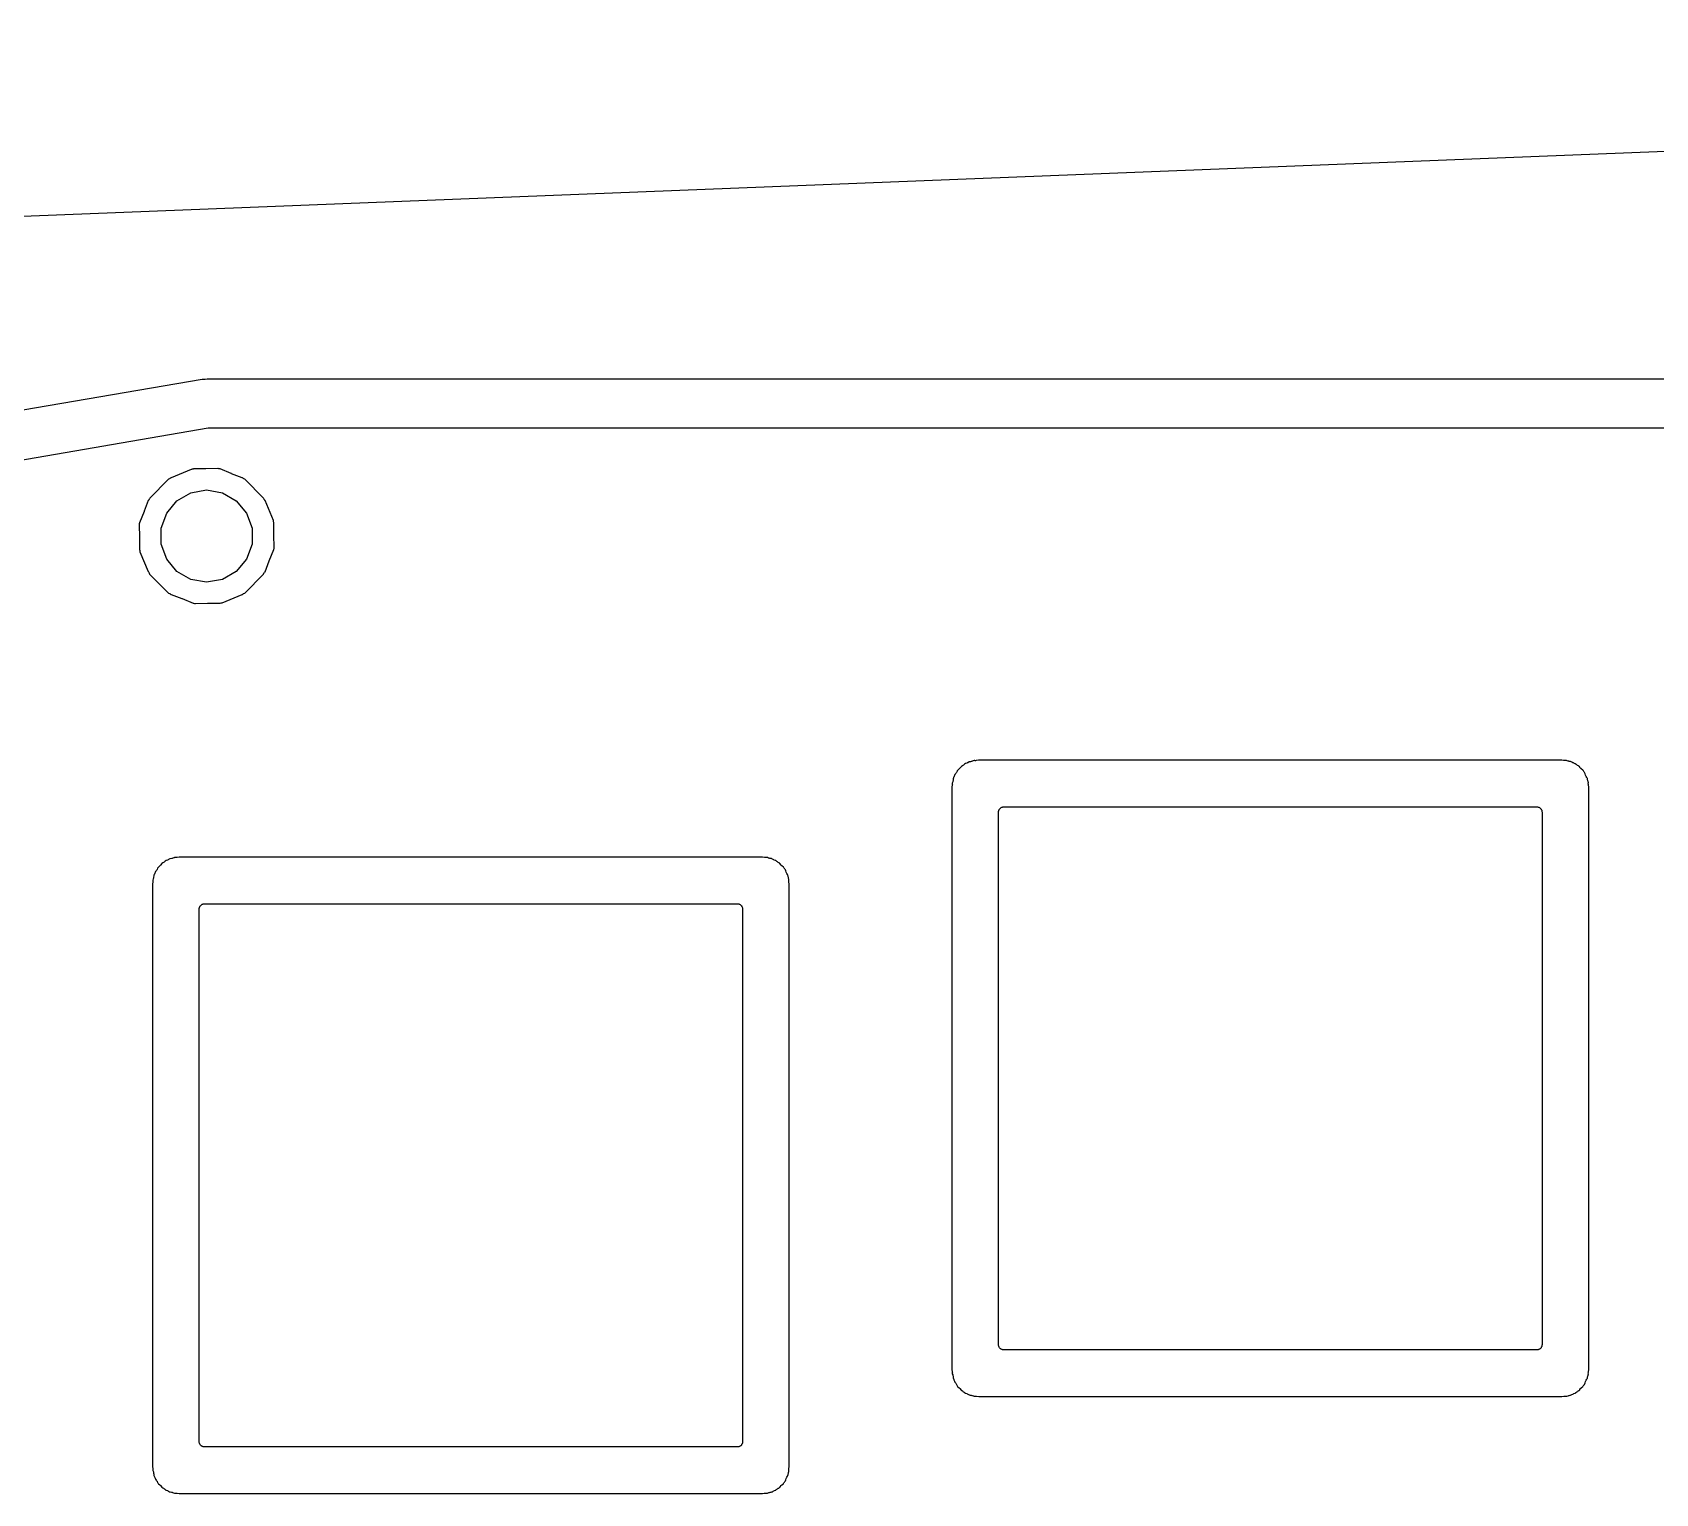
# Model space of a CAD drawing. Extents: x 63 to 223, y -147 to -32.
# Drawn here: x 112.04 to 150.88, y -66.74 to -31.76 of the extents above; entities that cross this region are included whole.
import ezdxf

# ---------------------------------------------------------------- set-up
doc = ezdxf.new("R2010")
doc.units = 0
doc.header["$MEASUREMENT"] = 0
doc.layers.add('BLACK', color=7, linetype='CONTINUOUS')

msp = doc.modelspace()

# ---------------------------------------------------------------- linework, layer by layer
at = {"layer": 'Black'}
for p, q in [((62.9877, -38.0951), (222.752, -31.7553)), ((116.094, -40.0675), (71.6688, -47.6833)), ((116.142, -40.0688), (116.094, -40.0675)), ((116.156, -40.0667), (116.142, -40.0688)), ((116.17, -40.0664), (116.156, -40.0667)), ((116.218, -40.057), (116.17, -40.0664)), ((210.807, -40.057), (116.218, -40.057)), ((103.547, -43.4014), (116.244, -41.2248)), ((116.244, -41.2248), (116.255, -41.2249)), ((116.255, -41.2249), (116.265, -41.223)), ((116.265, -41.223), (210.75, -41.223)), ((115.831, -42.2183), (115.354, -42.4158)), ((115.838, -42.2181), (115.831, -42.2183)), ((115.839, -42.2181), (115.838, -42.218)), ((115.838, -42.218), (115.838, -42.2181)), ((115.86, -42.2135), (115.839, -42.2181)), ((115.881, -42.209), (115.86, -42.2135)), ((115.882, -42.2086), (115.881, -42.2087)), ((115.881, -42.2087), (115.881, -42.209)), ((115.887, -42.2067), (115.882, -42.2086)), ((116.177, -42.207), (115.887, -42.2067)), ((116.179, -42.2066), (116.177, -42.207)), ((116.182, -42.2069), (116.179, -42.2066)), ((116.472, -42.1974), (116.182, -42.2069)), ((116.477, -42.1991), (116.472, -42.1974)), ((116.477, -42.1992), (116.477, -42.1991)), ((116.478, -42.1996), (116.477, -42.1992)), ((116.499, -42.2033), (116.478, -42.1996)), ((116.52, -42.2073), (116.499, -42.2033)), ((116.521, -42.2072), (116.52, -42.2073)), ((116.521, -42.2073), (116.521, -42.2072)), ((116.526, -42.2073), (116.521, -42.2073)), ((116.795, -42.3188), (116.526, -42.2073)), ((116.797, -42.3193), (116.795, -42.3188)), ((116.799, -42.3204), (116.797, -42.3193)), ((117.057, -42.4176), (116.799, -42.3204)), ((115.295, -42.451), (114.843, -42.903)), ((115.314, -42.4433), (115.295, -42.451)), ((115.319, -42.4399), (115.314, -42.4433)), ((115.325, -42.4379), (115.319, -42.4399)), ((115.338, -42.4281), (115.325, -42.4379)), ((115.351, -42.4197), (115.338, -42.4281)), ((115.354, -42.4158), (115.351, -42.4197)), ((115.827, -42.7774), (116.205, -42.7108)), ((116.205, -42.7108), (116.583, -42.7774)), ((117.059, -42.4202), (117.057, -42.4176)), ((117.072, -42.4287), (117.059, -42.4202)), ((117.085, -42.4386), (117.072, -42.4287)), ((117.091, -42.4405), (117.085, -42.4386)), ((117.096, -42.4439), (117.091, -42.4405)), ((117.117, -42.4526), (117.096, -42.4439)), ((117.569, -42.9053), (117.117, -42.4526)), ((114.808, -42.963), (114.71, -43.2212)), ((114.81, -42.961), (114.808, -42.963)), ((114.819, -42.9476), (114.81, -42.961)), ((114.829, -42.9352), (114.819, -42.9476)), ((114.831, -42.9292), (114.829, -42.9352)), ((114.834, -42.9239), (114.831, -42.9292)), ((114.843, -42.903), (114.834, -42.9239)), ((115.249, -43.2629), (115.495, -42.9691)), ((115.495, -42.9691), (115.827, -42.7774)), ((116.583, -42.7774), (116.915, -42.9691)), ((116.915, -42.9691), (117.161, -43.2629)), ((117.577, -42.9239), (117.569, -42.9053)), ((117.58, -42.9293), (117.577, -42.9239)), ((117.582, -42.9354), (117.58, -42.9293)), ((117.592, -42.9478), (117.582, -42.9354)), ((117.6, -42.9611), (117.592, -42.9478)), ((117.604, -42.9641), (117.6, -42.9611)), ((117.802, -43.4408), (117.604, -42.9641)), ((114.597, -43.4999), (114.593, -43.5209)), ((114.709, -43.2252), (114.597, -43.4937)), ((114.597, -43.4937), (114.597, -43.4986)), ((114.597, -43.4986), (114.597, -43.4992)), ((114.597, -43.4992), (114.597, -43.4999)), ((114.71, -43.2212), (114.709, -43.2231)), ((114.709, -43.2231), (114.709, -43.2252)), ((115.118, -43.6233), (115.249, -43.2629)), ((117.161, -43.2629), (117.292, -43.6233)), ((117.802, -43.4477), (117.802, -43.4408)), ((117.802, -43.4484), (117.802, -43.4477)), ((117.802, -43.449), (117.802, -43.4484)), ((117.807, -43.4699), (117.802, -43.449)), ((117.811, -43.4909), (117.807, -43.4699)), ((117.811, -43.4915), (117.811, -43.4909)), ((117.811, -43.4921), (117.811, -43.4915)), ((117.813, -43.4965), (117.811, -43.4921)), ((117.813, -43.5265), (117.813, -43.4965)), ((114.589, -43.5432), (114.587, -43.5477)), ((114.587, -43.5477), (114.597, -43.8384)), ((114.59, -43.542), (114.589, -43.5426)), ((114.589, -43.5426), (114.589, -43.5432)), ((114.593, -43.5209), (114.59, -43.542)), ((114.597, -43.8384), (114.597, -43.8405)), ((114.597, -43.8405), (114.597, -43.8426)), ((114.597, -43.8426), (114.597, -44.1334)), ((115.118, -44.0067), (115.118, -43.6233)), ((117.292, -43.6233), (117.292, -44.0067)), ((117.813, -43.7874), (117.813, -43.5265)), ((117.813, -43.5265), (117.813, -43.5265)), ((117.813, -43.5265), (117.813, -43.5265)), ((117.813, -43.7895), (117.813, -43.7874)), ((117.813, -43.7916), (117.813, -43.7895)), ((117.823, -44.0823), (117.813, -43.7916)), ((114.597, -44.1334), (114.599, -44.1379)), ((114.599, -44.1379), (114.599, -44.1385)), ((114.599, -44.1385), (114.599, -44.1391)), ((114.599, -44.1391), (114.603, -44.1601)), ((114.603, -44.1601), (114.608, -44.181)), ((114.608, -44.181), (114.608, -44.1816)), ((114.608, -44.1816), (114.608, -44.1823)), ((114.608, -44.1823), (114.608, -44.1892)), ((114.608, -44.1892), (114.806, -44.6659)), ((115.249, -44.3671), (115.118, -44.0067)), ((117.292, -44.0067), (117.161, -44.3671)), ((117.701, -44.4048), (117.813, -44.1363)), ((117.813, -44.1301), (117.817, -44.1091)), ((117.813, -44.1308), (117.813, -44.1301)), ((117.813, -44.1314), (117.813, -44.1308)), ((117.813, -44.1363), (117.813, -44.1314)), ((117.817, -44.1091), (117.82, -44.088)), ((117.82, -44.088), (117.821, -44.0874)), ((117.821, -44.0868), (117.823, -44.0823)), ((117.821, -44.0874), (117.821, -44.0868)), ((114.806, -44.6659), (114.81, -44.6689)), ((114.81, -44.6689), (114.818, -44.6822)), ((115.495, -44.6609), (115.249, -44.3671)), ((115.827, -44.8526), (115.495, -44.6609)), ((116.915, -44.6609), (116.583, -44.8526)), ((117.161, -44.3671), (116.915, -44.6609)), ((117.591, -44.6824), (117.6, -44.669)), ((117.6, -44.669), (117.602, -44.667)), ((117.602, -44.667), (117.7, -44.4088)), ((117.7, -44.4088), (117.701, -44.4069)), ((117.701, -44.4069), (117.701, -44.4048)), ((114.818, -44.6822), (114.828, -44.6946)), ((114.828, -44.6946), (114.83, -44.7007)), ((114.83, -44.7007), (114.833, -44.7061)), ((114.833, -44.7061), (114.841, -44.7247)), ((114.841, -44.7247), (115.293, -45.1774)), ((116.205, -44.9192), (115.827, -44.8526)), ((116.583, -44.8526), (116.205, -44.9192)), ((117.115, -45.179), (117.567, -44.727)), ((117.567, -44.727), (117.576, -44.7061)), ((117.576, -44.7061), (117.579, -44.7008)), ((117.579, -44.7008), (117.581, -44.6948)), ((117.581, -44.6948), (117.591, -44.6824)), ((115.293, -45.1774), (115.314, -45.1861)), ((115.314, -45.1861), (115.319, -45.1895)), ((115.319, -45.1895), (115.325, -45.1914)), ((115.325, -45.1914), (115.338, -45.2013)), ((115.338, -45.2013), (115.351, -45.2098)), ((115.351, -45.2098), (115.353, -45.2124)), ((115.353, -45.2124), (115.611, -45.3096)), ((115.611, -45.3096), (115.613, -45.3107)), ((115.613, -45.3107), (115.615, -45.3112)), ((115.615, -45.3112), (115.884, -45.4227)), ((115.884, -45.4227), (115.889, -45.4227)), ((115.889, -45.4227), (115.889, -45.4228)), ((115.889, -45.4228), (115.89, -45.4227)), ((115.89, -45.4227), (115.911, -45.4267)), ((115.911, -45.4267), (115.932, -45.4304)), ((115.932, -45.4304), (115.933, -45.4308)), ((115.933, -45.4308), (115.933, -45.4309)), ((115.933, -45.4309), (115.938, -45.4326)), ((115.938, -45.4326), (116.228, -45.4231)), ((116.228, -45.4231), (116.23, -45.4234)), ((116.23, -45.4234), (116.233, -45.423)), ((116.233, -45.423), (116.523, -45.4233)), ((116.523, -45.4233), (116.528, -45.4214)), ((116.528, -45.4214), (116.529, -45.4213)), ((116.529, -45.421), (116.55, -45.4165)), ((116.529, -45.4213), (116.529, -45.421)), ((116.55, -45.4165), (116.571, -45.4119)), ((116.571, -45.4119), (116.572, -45.412)), ((116.572, -45.4119), (116.579, -45.4117)), ((116.572, -45.412), (116.572, -45.4119)), ((116.579, -45.4117), (117.056, -45.2142)), ((117.056, -45.2142), (117.059, -45.2103)), ((117.059, -45.2103), (117.072, -45.2019)), ((117.072, -45.2019), (117.085, -45.1921)), ((117.085, -45.1921), (117.091, -45.1901)), ((117.091, -45.1901), (117.096, -45.1867)), ((117.096, -45.1867), (117.115, -45.179)), ((134.27, -49.3285), (134.266, -49.3317)), ((134.292, -49.3159), (134.27, -49.3285)), ((134.305, -49.3056), (134.292, -49.3159)), ((134.319, -49.2965), (134.305, -49.3056)), ((134.326, -49.2902), (134.319, -49.2965)), ((134.327, -49.2894), (134.326, -49.2902)), ((134.345, -49.2783), (134.327, -49.2894)), ((134.363, -49.2634), (134.345, -49.2783)), ((134.394, -49.2531), (134.363, -49.2634)), ((134.407, -49.2458), (134.394, -49.2531)), ((134.422, -49.24), (134.407, -49.2458)), ((134.45, -49.2221), (134.422, -49.24)), ((134.453, -49.2212), (134.45, -49.2221)), ((134.456, -49.2205), (134.453, -49.2212)), ((134.458, -49.2199), (134.456, -49.2205)), ((134.479, -49.2176), (134.458, -49.2199)), ((134.482, -49.2165), (134.479, -49.2176)), ((134.486, -49.2165), (134.482, -49.2165)), ((134.502, -49.2138), (134.486, -49.2165)), ((134.513, -49.2099), (134.502, -49.2138)), ((134.525, -49.2078), (134.513, -49.2099)), ((134.572, -49.1906), (134.525, -49.2078)), ((134.586, -49.1916), (134.572, -49.1906)), ((134.59, -49.1913), (134.586, -49.1916)), ((134.593, -49.192), (134.59, -49.1913)), ((134.605, -49.1921), (134.593, -49.192)), ((134.618, -49.19), (134.605, -49.1921)), ((134.632, -49.1897), (134.618, -49.19)), ((134.68, -49.1801), (134.632, -49.1897)), ((148.64, -49.1801), (134.68, -49.1801)), ((148.679, -49.1879), (148.64, -49.1801)), ((148.694, -49.1882), (148.679, -49.1879)), ((148.709, -49.1902), (148.694, -49.1882)), ((148.738, -49.189), (148.709, -49.1902)), ((148.752, -49.1913), (148.738, -49.189)), ((148.764, -49.1934), (148.752, -49.1913)), ((148.785, -49.2016), (148.764, -49.1934)), ((148.801, -49.2049), (148.785, -49.2016)), ((148.816, -49.2096), (148.801, -49.2049)), ((148.839, -49.2124), (148.816, -49.2096)), ((148.843, -49.2144), (148.839, -49.2124)), ((148.861, -49.2207), (148.843, -49.2144)), ((148.878, -49.2273), (148.861, -49.2207)), ((148.898, -49.24), (148.878, -49.2273)), ((148.913, -49.2458), (148.898, -49.24)), ((148.926, -49.2531), (148.913, -49.2458)), ((148.959, -49.264), (148.926, -49.2531)), ((148.96, -49.2646), (148.959, -49.264)), ((148.963, -49.267), (148.96, -49.2646)), ((148.964, -49.2673), (148.963, -49.267)), ((148.975, -49.2789), (148.964, -49.2673)), ((148.978, -49.2805), (148.975, -49.2789)), ((148.979, -49.2816), (148.978, -49.2805)), ((148.98, -49.2822), (148.979, -49.2816)), ((148.981, -49.2839), (148.98, -49.2822)), ((148.985, -49.287), (148.981, -49.2839)), ((149, -49.2963), (148.985, -49.287)), ((149.015, -49.3065), (149, -49.2963)), ((149.033, -49.3144), (149.015, -49.3065)), ((149.034, -49.3155), (149.033, -49.3144)), ((149.05, -49.328), (149.034, -49.3155)), ((149.053, -49.3299), (149.05, -49.328)), ((149.057, -49.3331), (149.053, -49.3299)), ((134.06, -49.699), (134.049, -49.729)), ((134.062, -49.6846), (134.06, -49.699)), ((134.067, -49.6706), (134.062, -49.6846)), ((134.072, -49.6219), (134.067, -49.6646)), ((134.067, -49.6646), (134.067, -49.6657)), ((134.067, -49.6657), (134.067, -49.6669)), ((134.067, -49.6669), (134.067, -49.6706)), ((134.075, -49.6146), (134.072, -49.6209)), ((134.072, -49.6209), (134.072, -49.6219)), ((134.082, -49.596), (134.075, -49.6146)), ((134.09, -49.5842), (134.082, -49.5958)), ((134.082, -49.5958), (134.082, -49.596)), ((134.097, -49.5664), (134.09, -49.5842)), ((134.106, -49.5489), (134.097, -49.5664)), ((134.113, -49.5256), (134.106, -49.5489)), ((134.133, -49.4999), (134.113, -49.5256)), ((134.14, -49.486), (134.133, -49.4999)), ((134.149, -49.4729), (134.14, -49.486)), ((134.163, -49.4404), (134.149, -49.4729)), ((134.165, -49.4389), (134.163, -49.4404)), ((134.166, -49.4377), (134.165, -49.4389)), ((134.178, -49.4223), (134.166, -49.4377)), ((134.179, -49.422), (134.178, -49.4223)), ((134.216, -49.3901), (134.179, -49.422)), ((134.224, -49.3804), (134.216, -49.3901)), ((134.233, -49.372), (134.224, -49.3804)), ((134.261, -49.3365), (134.233, -49.372)), ((134.266, -49.3317), (134.261, -49.3356)), ((134.261, -49.3356), (134.261, -49.3365)), ((149.065, -49.3453), (149.057, -49.3331)), ((149.068, -49.3483), (149.065, -49.3453)), ((149.07, -49.3519), (149.068, -49.3483)), ((149.087, -49.3724), (149.07, -49.3519)), ((149.096, -49.3799), (149.087, -49.3724)), ((149.103, -49.3888), (149.096, -49.3799)), ((149.141, -49.422), (149.103, -49.3888)), ((149.142, -49.4223), (149.141, -49.422)), ((149.147, -49.4292), (149.142, -49.4223)), ((149.152, -49.4384), (149.147, -49.4292)), ((149.163, -49.4534), (149.152, -49.4384)), ((149.173, -49.4689), (149.163, -49.4534)), ((149.177, -49.473), (149.173, -49.4689)), ((149.186, -49.488), (149.177, -49.473)), ((149.196, -49.5053), (149.186, -49.488)), ((149.197, -49.5054), (149.196, -49.5053)), ((149.206, -49.5375), (149.197, -49.5054)), ((149.215, -49.5545), (149.206, -49.5375)), ((149.222, -49.5719), (149.215, -49.5545)), ((149.238, -49.5958), (149.222, -49.5719)), ((149.238, -49.596), (149.238, -49.5958)), ((149.245, -49.6146), (149.238, -49.596)), ((149.247, -49.6195), (149.245, -49.6146)), ((149.249, -49.6321), (149.247, -49.6195)), ((149.254, -49.6498), (149.249, -49.6321)), ((149.258, -49.6677), (149.254, -49.6498)), ((149.262, -49.6749), (149.258, -49.6677)), ((149.264, -49.6882), (149.262, -49.6749)), ((149.268, -49.7089), (149.264, -49.6882)), ((149.271, -49.7177), (149.268, -49.7089)), ((149.269, -49.7509), (149.271, -49.7177)), ((134.048, -49.7815), (134.041, -49.8185)), ((134.041, -49.8185), (134.041, -63.78)), ((134.049, -49.7662), (134.048, -49.7815)), ((134.049, -49.729), (134.05, -49.7333)), ((134.05, -49.7333), (134.049, -49.7374)), ((134.049, -49.7374), (134.049, -49.7374)), ((134.049, -49.7374), (134.049, -49.7375)), ((134.049, -49.7375), (134.05, -49.7416)), ((134.051, -49.7509), (134.049, -49.7662)), ((134.05, -49.7416), (134.051, -49.7509)), ((149.271, -49.7661), (149.269, -49.7509)), ((149.272, -49.7815), (149.271, -49.7661)), ((149.279, -49.8185), (149.272, -49.7815)), ((149.279, -52.1958), (149.279, -49.8185)), ((135.157, -50.4231), (135.159, -50.4122)), ((135.157, -63.1755), (135.157, -50.4231)), ((135.159, -50.401), (135.163, -50.3906)), ((135.159, -50.4122), (135.159, -50.401)), ((135.163, -50.3906), (135.165, -50.3797)), ((135.165, -50.3797), (135.17, -50.37)), ((135.17, -50.37), (135.174, -50.3596)), ((135.174, -50.3596), (135.181, -50.3511)), ((135.181, -50.3511), (135.187, -50.3415)), ((135.187, -50.3415), (135.195, -50.3343)), ((135.195, -50.3343), (135.202, -50.3258)), ((135.202, -50.3258), (135.212, -50.3203)), ((135.212, -50.3203), (135.22, -50.3131)), ((135.22, -50.3131), (135.231, -50.3093)), ((135.231, -50.3093), (135.241, -50.3038)), ((135.241, -50.3038), (135.252, -50.3018)), ((135.252, -50.3018), (135.262, -50.298)), ((135.262, -50.298), (135.273, -50.298)), ((135.273, -50.298), (135.284, -50.2961)), ((135.284, -50.2961), (148.036, -50.2961)), ((148.036, -50.2961), (148.047, -50.298)), ((148.047, -50.298), (148.058, -50.298)), ((148.058, -50.298), (148.068, -50.3018)), ((148.068, -50.3018), (148.079, -50.3038)), ((148.079, -50.3038), (148.089, -50.3093)), ((148.089, -50.3093), (148.1, -50.3131)), ((148.1, -50.3131), (148.108, -50.3203)), ((148.108, -50.3203), (148.118, -50.3258)), ((148.118, -50.3258), (148.125, -50.3343)), ((148.125, -50.3343), (148.133, -50.3415)), ((148.133, -50.3415), (148.139, -50.3511)), ((148.139, -50.3511), (148.146, -50.3596)), ((148.146, -50.3596), (148.15, -50.37)), ((148.15, -50.37), (148.155, -50.3797)), ((148.155, -50.3797), (148.157, -50.3906)), ((148.157, -50.3906), (148.161, -50.401)), ((148.161, -50.401), (148.161, -50.4122)), ((148.161, -50.4122), (148.163, -50.4231)), ((148.163, -50.4231), (148.163, -63.1755)), ((115.132, -51.6557), (115.102, -51.694)), ((115.16, -51.6399), (115.132, -51.6557)), ((115.172, -51.6299), (115.16, -51.6399)), ((115.185, -51.6211), (115.172, -51.6299)), ((115.195, -51.6122), (115.185, -51.6211)), ((115.196, -51.6114), (115.195, -51.6122)), ((115.214, -51.6003), (115.196, -51.6114)), ((115.232, -51.5854), (115.214, -51.6003)), ((115.268, -51.5735), (115.232, -51.5854)), ((115.28, -51.5666), (115.268, -51.5735)), ((115.294, -51.5614), (115.28, -51.5666)), ((115.323, -51.5436), (115.294, -51.5614)), ((115.329, -51.5429), (115.323, -51.5436)), ((115.332, -51.542), (115.329, -51.5429)), ((115.335, -51.542), (115.332, -51.542)), ((115.371, -51.5358), (115.335, -51.542)), ((115.382, -51.5319), (115.371, -51.5358)), ((115.394, -51.5298), (115.382, -51.5319)), ((115.419, -51.5204), (115.394, -51.5298)), ((115.422, -51.519), (115.419, -51.5204)), ((115.424, -51.5184), (115.422, -51.519)), ((115.439, -51.5125), (115.424, -51.5184)), ((115.464, -51.5143), (115.439, -51.5125)), ((115.481, -51.5126), (115.464, -51.5143)), ((115.498, -51.5122), (115.481, -51.5126)), ((115.55, -51.502), (115.498, -51.5122)), ((129.508, -51.502), (115.55, -51.502)), ((129.553, -51.5108), (129.508, -51.502)), ((129.567, -51.5111), (129.553, -51.5108)), ((129.581, -51.5132), (129.567, -51.5111)), ((129.619, -51.5122), (129.581, -51.5132)), ((129.625, -51.5131), (129.619, -51.5122)), ((129.629, -51.5139), (129.625, -51.5131)), ((129.654, -51.5236), (129.629, -51.5139)), ((129.67, -51.5269), (129.654, -51.5236)), ((129.685, -51.5316), (129.67, -51.5269)), ((129.71, -51.5346), (129.685, -51.5316)), ((129.719, -51.5373), (129.71, -51.5346)), ((129.733, -51.5421), (129.719, -51.5373)), ((129.764, -51.5614), (129.733, -51.5421)), ((129.778, -51.5666), (129.764, -51.5614)), ((129.79, -51.5735), (129.778, -51.5666)), ((129.828, -51.586), (129.79, -51.5735)), ((129.829, -51.5866), (129.828, -51.586)), ((129.832, -51.589), (129.829, -51.5866)), ((129.833, -51.5893), (129.832, -51.589)), ((129.844, -51.6009), (129.833, -51.5893)), ((129.847, -51.6025), (129.844, -51.6009)), ((129.848, -51.6036), (129.847, -51.6025)), ((129.849, -51.6042), (129.848, -51.6036)), ((129.85, -51.6059), (129.849, -51.6042)), ((129.854, -51.609), (129.85, -51.6059)), ((129.869, -51.6183), (129.854, -51.609)), ((129.884, -51.6285), (129.869, -51.6183)), ((129.898, -51.635), (129.884, -51.6285)), ((129.905, -51.6401), (129.898, -51.635)), ((129.92, -51.6523), (129.905, -51.6401)), ((129.923, -51.6541), (129.92, -51.6523)), ((129.956, -51.6944), (129.923, -51.6541)), ((114.928, -52.0218), (114.918, -52.0505)), ((114.931, -52.007), (114.928, -52.0218)), ((114.935, -51.9925), (114.931, -52.007)), ((114.941, -51.9442), (114.935, -51.9925)), ((114.944, -51.9377), (114.941, -51.9442)), ((114.951, -51.9193), (114.944, -51.9377)), ((114.952, -51.9167), (114.951, -51.9193)), ((114.959, -51.9062), (114.952, -51.9167)), ((114.966, -51.8884), (114.959, -51.9062)), ((114.975, -51.8709), (114.966, -51.8884)), ((114.982, -51.8476), (114.975, -51.8709)), ((115.002, -51.8219), (114.982, -51.8476)), ((115.009, -51.808), (115.002, -51.8219)), ((115.018, -51.7949), (115.009, -51.808)), ((115.032, -51.7633), (115.018, -51.7949)), ((115.034, -51.7603), (115.032, -51.7633)), ((115.037, -51.7571), (115.034, -51.7603)), ((115.045, -51.7463), (115.037, -51.7569)), ((115.037, -51.7569), (115.037, -51.7571)), ((115.085, -51.7121), (115.045, -51.7463)), ((115.093, -51.7024), (115.085, -51.7121)), ((115.102, -51.694), (115.093, -51.7024)), ((129.965, -51.7019), (129.956, -51.6944)), ((129.972, -51.7108), (129.965, -51.7019)), ((130.012, -51.7454), (129.972, -51.7108)), ((130.019, -51.7591), (130.012, -51.7454)), ((130.03, -51.7734), (130.019, -51.7591)), ((130.04, -51.7885), (130.03, -51.7734)), ((130.046, -51.7955), (130.04, -51.7885)), ((130.055, -51.8094), (130.046, -51.7955)), ((130.065, -51.8266), (130.055, -51.8094)), ((130.065, -51.8267), (130.065, -51.8266)), ((130.075, -51.8595), (130.065, -51.8267)), ((130.084, -51.8765), (130.075, -51.8595)), ((130.091, -51.8939), (130.084, -51.8765)), ((130.106, -51.9167), (130.091, -51.8939)), ((130.107, -51.9193), (130.106, -51.9167)), ((130.114, -51.9377), (130.107, -51.9193)), ((130.117, -51.9442), (130.114, -51.9377)), ((130.118, -51.9551), (130.117, -51.9442)), ((130.124, -51.9731), (130.118, -51.9551)), ((130.128, -51.9913), (130.124, -51.9731)), ((130.131, -51.9975), (130.128, -51.9913)), ((130.133, -52.0096), (130.131, -51.9975)), ((130.137, -52.0304), (130.133, -52.0096)), ((130.14, -52.0383), (130.137, -52.0304)), ((130.138, -52.0724), (130.14, -52.0383)), ((114.918, -52.1027), (114.91, -52.1405)), ((114.91, -52.1405), (114.91, -66.102)), ((114.918, -52.0505), (114.919, -52.0585)), ((114.92, -52.0723), (114.918, -52.0874)), ((114.918, -52.0874), (114.918, -52.1027)), ((114.919, -52.0585), (114.919, -52.0629)), ((114.919, -52.0629), (114.92, -52.0671)), ((114.92, -52.0671), (114.92, -52.0723)), ((130.14, -52.0875), (130.138, -52.0724)), ((130.14, -52.1027), (130.14, -52.0875)), ((130.148, -52.1405), (130.14, -52.1027)), ((130.148, -66.102), (130.148, -52.1405)), ((149.279, -63.78), (149.279, -52.1958)), ((116.026, -52.745), (116.028, -52.7341)), ((116.026, -65.4974), (116.026, -52.745)), ((116.028, -52.7229), (116.032, -52.7125)), ((116.028, -52.7341), (116.028, -52.7229)), ((116.032, -52.7125), (116.034, -52.7016)), ((116.034, -52.7016), (116.039, -52.6919)), ((116.039, -52.6919), (116.043, -52.6815)), ((116.043, -52.6815), (116.05, -52.673)), ((116.05, -52.673), (116.056, -52.6634)), ((116.056, -52.6634), (116.064, -52.6562)), ((116.064, -52.6562), (116.071, -52.6477)), ((116.071, -52.6477), (116.081, -52.6422)), ((116.081, -52.6422), (116.09, -52.635)), ((116.09, -52.635), (116.1, -52.6312)), ((116.1, -52.6312), (116.11, -52.6257)), ((116.11, -52.6257), (116.121, -52.6237)), ((116.121, -52.6237), (116.131, -52.6199)), ((116.131, -52.6199), (116.142, -52.6199)), ((116.142, -52.6199), (116.153, -52.618)), ((116.153, -52.618), (128.905, -52.618)), ((128.905, -52.618), (128.916, -52.6199)), ((128.916, -52.6199), (128.927, -52.6199)), ((128.927, -52.6199), (128.937, -52.6237)), ((128.937, -52.6237), (128.948, -52.6257)), ((128.948, -52.6257), (128.958, -52.6312)), ((128.958, -52.6312), (128.969, -52.635)), ((128.969, -52.635), (128.977, -52.6422)), ((128.977, -52.6422), (128.987, -52.6477)), ((128.987, -52.6477), (128.994, -52.6562)), ((128.994, -52.6562), (129.002, -52.6634)), ((129.002, -52.6634), (129.008, -52.673)), ((129.008, -52.673), (129.015, -52.6815)), ((129.015, -52.6815), (129.019, -52.6919)), ((129.019, -52.6919), (129.024, -52.7016)), ((129.024, -52.7016), (129.026, -52.7125)), ((129.026, -52.7125), (129.03, -52.7229)), ((129.03, -52.7229), (129.03, -52.7341)), ((129.03, -52.7341), (129.032, -52.745)), ((129.032, -52.745), (129.032, -65.4974)), ((135.159, -63.1864), (135.157, -63.1755)), ((135.159, -63.1976), (135.159, -63.1864)), ((135.163, -63.208), (135.159, -63.1976)), ((135.165, -63.2189), (135.163, -63.208)), ((135.17, -63.2286), (135.165, -63.2189)), ((135.174, -63.239), (135.17, -63.2286)), ((135.181, -63.2475), (135.174, -63.239)), ((135.187, -63.2571), (135.181, -63.2475)), ((135.195, -63.2643), (135.187, -63.2571)), ((135.202, -63.2728), (135.195, -63.2643)), ((135.212, -63.2783), (135.202, -63.2728)), ((135.22, -63.2855), (135.212, -63.2783)), ((135.231, -63.2893), (135.22, -63.2855)), ((135.241, -63.2948), (135.231, -63.2893)), ((135.252, -63.2968), (135.241, -63.2948)), ((135.262, -63.3006), (135.252, -63.2968)), ((135.273, -63.3006), (135.262, -63.3006)), ((135.284, -63.3025), (135.273, -63.3006)), ((148.036, -63.3025), (135.284, -63.3025)), ((148.047, -63.3006), (148.036, -63.3025)), ((148.058, -63.3006), (148.047, -63.3006)), ((148.068, -63.2968), (148.058, -63.3006)), ((148.079, -63.2948), (148.068, -63.2968)), ((148.089, -63.2893), (148.079, -63.2948)), ((148.1, -63.2855), (148.089, -63.2893)), ((148.108, -63.2783), (148.1, -63.2855)), ((148.118, -63.2728), (148.108, -63.2783)), ((148.125, -63.2643), (148.118, -63.2728)), ((148.133, -63.2571), (148.125, -63.2643)), ((148.139, -63.2475), (148.133, -63.2571)), ((148.146, -63.239), (148.139, -63.2475)), ((148.15, -63.2286), (148.146, -63.239)), ((148.155, -63.2189), (148.15, -63.2286)), ((148.157, -63.208), (148.155, -63.2189)), ((148.161, -63.1976), (148.157, -63.208)), ((148.163, -63.1755), (148.161, -63.1864)), ((148.161, -63.1864), (148.161, -63.1976)), ((134.041, -63.78), (134.049, -63.8178)), ((134.049, -63.8178), (134.049, -63.8331)), ((134.049, -63.8331), (134.051, -63.8482)), ((134.05, -63.862), (134.049, -63.87)), ((134.049, -63.87), (134.06, -63.9)), ((134.051, -63.8534), (134.05, -63.8576)), ((134.05, -63.8576), (134.05, -63.862)), ((134.051, -63.8482), (134.051, -63.8534)), ((134.06, -63.9), (134.063, -63.9146)), ((134.063, -63.9146), (134.067, -63.9288)), ((134.067, -63.9288), (134.067, -63.9317)), ((134.067, -63.9317), (134.067, -63.9328)), ((134.067, -63.9328), (134.067, -63.9339)), ((134.067, -63.9339), (134.071, -63.9758)), ((134.071, -63.9758), (134.075, -63.9828)), ((134.075, -63.9828), (134.082, -64.0012)), ((134.082, -64.0012), (134.083, -64.0038)), ((134.083, -64.0038), (134.09, -64.0143)), ((134.09, -64.0143), (134.097, -64.0321)), ((134.097, -64.0321), (134.106, -64.0496)), ((134.106, -64.0496), (134.113, -64.0729)), ((134.113, -64.0729), (134.133, -64.0986)), ((149.197, -64.0931), (149.206, -64.061)), ((149.206, -64.061), (149.215, -64.044)), ((149.215, -64.044), (149.222, -64.0266)), ((149.222, -64.0266), (149.237, -64.0038)), ((149.237, -64.0038), (149.238, -64.0012)), ((149.238, -64.0012), (149.245, -63.9828)), ((149.245, -63.9828), (149.248, -63.9776)), ((149.248, -63.9776), (149.249, -63.9664)), ((149.249, -63.9664), (149.254, -63.9487)), ((149.254, -63.9487), (149.258, -63.9308)), ((149.258, -63.9308), (149.262, -63.9236)), ((149.262, -63.9236), (149.264, -63.9103)), ((149.264, -63.9103), (149.268, -63.8896)), ((149.268, -63.8896), (149.271, -63.8814)), ((149.269, -63.8481), (149.271, -63.833)), ((149.271, -63.8814), (149.269, -63.8481)), ((149.271, -63.8178), (149.279, -63.78)), ((149.271, -63.833), (149.271, -63.8178)), ((134.133, -64.0986), (134.14, -64.1125)), ((134.14, -64.1125), (134.149, -64.1256)), ((134.149, -64.1256), (134.163, -64.1572)), ((134.163, -64.1572), (134.165, -64.1602)), ((134.165, -64.1602), (134.168, -64.1634)), ((134.168, -64.1634), (134.168, -64.1636)), ((134.168, -64.1636), (134.176, -64.1742)), ((134.176, -64.1742), (134.216, -64.2084)), ((134.216, -64.2084), (134.224, -64.2181)), ((134.224, -64.2181), (134.233, -64.2265)), ((134.233, -64.2265), (134.261, -64.262)), ((134.261, -64.262), (134.261, -64.2629)), ((134.261, -64.2629), (134.266, -64.2668)), ((134.266, -64.2668), (134.27, -64.27)), ((134.27, -64.27), (134.292, -64.2826)), ((134.292, -64.2826), (134.305, -64.2929)), ((134.305, -64.2929), (134.319, -64.302)), ((134.319, -64.302), (134.326, -64.3083)), ((134.326, -64.3083), (134.327, -64.3091)), ((134.327, -64.3091), (134.345, -64.3202)), ((134.345, -64.3202), (134.363, -64.3351)), ((134.363, -64.3351), (134.394, -64.3454)), ((134.394, -64.3454), (134.407, -64.3527)), ((134.407, -64.3527), (134.422, -64.3585)), ((134.422, -64.3585), (134.45, -64.3764)), ((134.45, -64.3764), (134.453, -64.3773)), ((134.453, -64.3773), (134.456, -64.378)), ((134.456, -64.378), (134.458, -64.3786)), ((134.458, -64.3786), (134.479, -64.3809)), ((134.479, -64.3809), (134.482, -64.382)), ((134.482, -64.382), (134.486, -64.382)), ((134.486, -64.382), (134.502, -64.3847)), ((134.502, -64.3847), (134.513, -64.3886)), ((134.513, -64.3886), (134.525, -64.3907)), ((134.525, -64.3907), (134.55, -64.4001)), ((134.55, -64.4001), (134.553, -64.4015)), ((134.553, -64.4015), (134.555, -64.4021)), ((134.555, -64.4021), (134.57, -64.408)), ((134.57, -64.408), (134.595, -64.4062)), ((134.595, -64.4062), (134.612, -64.4079)), ((134.612, -64.4079), (134.629, -64.4083)), ((134.629, -64.4083), (134.681, -64.4185)), ((134.681, -64.4185), (148.639, -64.4185)), ((148.639, -64.4185), (148.684, -64.4097)), ((148.684, -64.4097), (148.698, -64.4094)), ((148.698, -64.4094), (148.712, -64.4073)), ((148.712, -64.4073), (148.75, -64.4083)), ((148.75, -64.4083), (148.756, -64.4074)), ((148.756, -64.4074), (148.76, -64.4066)), ((148.76, -64.4066), (148.785, -64.3969)), ((148.785, -64.3969), (148.801, -64.3936)), ((148.801, -64.3936), (148.816, -64.3889)), ((148.816, -64.3889), (148.839, -64.3861)), ((148.839, -64.3861), (148.843, -64.3841)), ((148.843, -64.3841), (148.861, -64.3778)), ((148.861, -64.3778), (148.878, -64.3712)), ((148.878, -64.3712), (148.898, -64.3585)), ((148.898, -64.3585), (148.913, -64.3527)), ((148.913, -64.3527), (148.926, -64.3454)), ((148.926, -64.3454), (148.959, -64.3345)), ((148.959, -64.3345), (148.96, -64.3339)), ((148.96, -64.3339), (148.963, -64.3315)), ((148.963, -64.3315), (148.964, -64.3312)), ((148.964, -64.3312), (148.975, -64.3196)), ((148.975, -64.3196), (148.978, -64.318)), ((148.978, -64.318), (148.979, -64.3169)), ((148.979, -64.3169), (148.98, -64.3163)), ((148.98, -64.3163), (148.981, -64.3146)), ((148.981, -64.3146), (148.985, -64.3115)), ((148.985, -64.3115), (149, -64.3022)), ((149, -64.3022), (149.015, -64.292)), ((149.015, -64.292), (149.033, -64.2841)), ((149.033, -64.2841), (149.034, -64.283)), ((149.034, -64.283), (149.05, -64.2705)), ((149.05, -64.2705), (149.053, -64.2686)), ((149.053, -64.2686), (149.057, -64.2654)), ((149.057, -64.2654), (149.065, -64.2532)), ((149.065, -64.2532), (149.068, -64.2502)), ((149.068, -64.2502), (149.07, -64.2466)), ((149.07, -64.2466), (149.087, -64.2261)), ((149.087, -64.2261), (149.096, -64.2186)), ((149.096, -64.2186), (149.103, -64.2097)), ((149.103, -64.2097), (149.143, -64.1751)), ((149.143, -64.1751), (149.15, -64.1614)), ((149.15, -64.1614), (149.161, -64.1471)), ((149.161, -64.1471), (149.171, -64.132)), ((149.171, -64.132), (149.177, -64.1255)), ((149.177, -64.1255), (149.186, -64.1105)), ((149.186, -64.1105), (149.196, -64.0932)), ((149.196, -64.0932), (149.197, -64.0931)), ((116.028, -65.5083), (116.026, -65.4974)), ((116.028, -65.5195), (116.028, -65.5083)), ((116.032, -65.5299), (116.028, -65.5195)), ((116.034, -65.5408), (116.032, -65.5299)), ((116.039, -65.5505), (116.034, -65.5408)), ((116.043, -65.5609), (116.039, -65.5505)), ((116.05, -65.5694), (116.043, -65.5609)), ((116.056, -65.579), (116.05, -65.5694)), ((116.064, -65.5862), (116.056, -65.579)), ((116.071, -65.5947), (116.064, -65.5862)), ((116.081, -65.6002), (116.071, -65.5947)), ((116.09, -65.6074), (116.081, -65.6002)), ((116.1, -65.6112), (116.09, -65.6074)), ((116.11, -65.6167), (116.1, -65.6112)), ((116.121, -65.6187), (116.11, -65.6167)), ((116.131, -65.6225), (116.121, -65.6187)), ((116.142, -65.6225), (116.131, -65.6225)), ((116.153, -65.6244), (116.142, -65.6225)), ((128.905, -65.6244), (116.153, -65.6244)), ((128.916, -65.6225), (128.905, -65.6244)), ((128.927, -65.6225), (128.916, -65.6225)), ((128.937, -65.6187), (128.927, -65.6225)), ((128.948, -65.6167), (128.937, -65.6187)), ((128.958, -65.6112), (128.948, -65.6167)), ((128.969, -65.6074), (128.958, -65.6112)), ((128.977, -65.6002), (128.969, -65.6074)), ((128.987, -65.5947), (128.977, -65.6002)), ((128.994, -65.5862), (128.987, -65.5947)), ((129.002, -65.579), (128.994, -65.5862)), ((129.008, -65.5694), (129.002, -65.579)), ((129.015, -65.5609), (129.008, -65.5694)), ((129.019, -65.5505), (129.015, -65.5609)), ((129.024, -65.5408), (129.019, -65.5505)), ((129.026, -65.5299), (129.024, -65.5408)), ((129.03, -65.5195), (129.026, -65.5299)), ((129.032, -65.4974), (129.03, -65.5083)), ((129.03, -65.5083), (129.03, -65.5195)), ((114.91, -66.102), (114.917, -66.139)), ((114.917, -66.139), (114.918, -66.1543)), ((114.918, -66.1543), (114.92, -66.1696)), ((114.919, -66.1789), (114.918, -66.183)), ((114.918, -66.183), (114.918, -66.1831)), ((114.918, -66.1831), (114.918, -66.1831)), ((114.918, -66.1831), (114.919, -66.1872)), ((114.919, -66.1872), (114.918, -66.1915)), ((114.918, -66.1915), (114.929, -66.2215)), ((114.92, -66.1696), (114.919, -66.1789)), ((114.929, -66.2215), (114.931, -66.2359)), ((114.931, -66.2359), (114.936, -66.2499)), ((114.936, -66.2499), (114.936, -66.2536)), ((114.936, -66.2536), (114.936, -66.2548)), ((114.936, -66.2548), (114.936, -66.2559)), ((114.936, -66.2559), (114.939, -66.2787)), ((114.939, -66.2787), (114.938, -66.2798)), ((114.938, -66.2798), (114.939, -66.2809)), ((114.939, -66.2809), (114.941, -66.2986)), ((114.941, -66.2986), (114.941, -66.2996)), ((114.941, -66.2996), (114.944, -66.3059)), ((114.944, -66.3059), (114.951, -66.3245)), ((114.951, -66.3245), (114.951, -66.3247)), ((114.951, -66.3247), (114.959, -66.3363)), ((114.959, -66.3363), (114.966, -66.3541)), ((114.966, -66.3541), (114.975, -66.3716)), ((114.975, -66.3716), (114.982, -66.3949)), ((114.982, -66.3949), (115, -66.4185)), ((115, -66.4185), (115.008, -66.4329)), ((130.055, -66.4325), (130.065, -66.4152)), ((130.065, -66.4152), (130.067, -66.4142)), ((130.067, -66.4142), (130.076, -66.3823)), ((130.076, -66.3823), (130.084, -66.3648)), ((130.084, -66.3648), (130.092, -66.347)), ((130.092, -66.347), (130.107, -66.3247)), ((130.107, -66.3245), (130.114, -66.3059)), ((130.107, -66.3247), (130.107, -66.3245)), ((130.114, -66.3059), (130.116, -66.301)), ((130.116, -66.301), (130.118, -66.2884)), ((130.118, -66.2884), (130.123, -66.2707)), ((130.123, -66.2707), (130.127, -66.2528)), ((130.127, -66.2528), (130.131, -66.2456)), ((130.131, -66.2456), (130.133, -66.2323)), ((130.133, -66.2323), (130.137, -66.2116)), ((130.137, -66.2116), (130.14, -66.2028)), ((130.138, -66.1696), (130.14, -66.1543)), ((130.14, -66.2028), (130.138, -66.1696)), ((130.14, -66.1543), (130.141, -66.139)), ((130.141, -66.139), (130.148, -66.102)), ((115.008, -66.4329), (115.017, -66.4465)), ((115.017, -66.4465), (115.028, -66.4734)), ((115.028, -66.4734), (115.033, -66.48)), ((115.033, -66.48), (115.046, -66.4968)), ((115.046, -66.4968), (115.047, -66.4989)), ((115.047, -66.4989), (115.048, -66.5002)), ((115.048, -66.5002), (115.052, -66.5039)), ((115.052, -66.5039), (115.052, -66.5039)), ((115.052, -66.5039), (115.086, -66.5325)), ((115.086, -66.5325), (115.094, -66.5427)), ((115.094, -66.5427), (115.104, -66.5515)), ((115.104, -66.5515), (115.13, -66.584)), ((115.13, -66.584), (115.131, -66.5861)), ((115.131, -66.5861), (115.157, -66.6007)), ((115.157, -66.6007), (115.169, -66.611)), ((115.169, -66.611), (115.183, -66.6201)), ((115.183, -66.6201), (115.189, -66.626)), ((115.189, -66.626), (115.195, -66.6297)), ((115.195, -66.6297), (115.213, -66.6403)), ((115.213, -66.6403), (115.223, -66.6495)), ((115.223, -66.6495), (115.225, -66.6519)), ((115.225, -66.6519), (115.228, -66.6537)), ((115.228, -66.6537), (115.23, -66.6559)), ((115.23, -66.6559), (115.232, -66.6568)), ((115.232, -66.6568), (115.236, -66.6599)), ((115.236, -66.6599), (115.236, -66.6601)), ((115.236, -66.6601), (115.236, -66.6601)), ((115.236, -66.6601), (115.265, -66.6692)), ((115.265, -66.6692), (115.279, -66.6767)), ((115.279, -66.6767), (115.294, -66.6828)), ((115.294, -66.6828), (115.319, -66.6983)), ((115.319, -66.6983), (115.327, -66.6992)), ((115.327, -66.6992), (115.33, -66.7001)), ((115.33, -66.7001), (115.333, -66.7001)), ((115.333, -66.7001), (115.367, -66.7059)), ((115.367, -66.7059), (115.378, -66.7101)), ((115.378, -66.7101), (115.391, -66.7125)), ((115.391, -66.7125), (115.435, -66.7294)), ((115.435, -66.7294), (115.445, -66.731)), ((115.445, -66.731), (115.467, -66.7291)), ((115.467, -66.7291), (115.484, -66.7307)), ((115.484, -66.7307), (115.502, -66.7311)), ((115.502, -66.7311), (115.549, -66.7404)), ((115.549, -66.7404), (129.509, -66.7404)), ((129.509, -66.7404), (129.548, -66.7326)), ((129.548, -66.7326), (129.563, -66.7323)), ((129.563, -66.7323), (129.578, -66.7303)), ((129.578, -66.7303), (129.604, -66.7313)), ((129.604, -66.7313), (129.625, -66.7276)), ((129.625, -66.7276), (129.646, -66.7239)), ((129.646, -66.7239), (129.657, -66.719)), ((129.657, -66.719), (129.674, -66.7153)), ((129.674, -66.7153), (129.691, -66.7102)), ((129.691, -66.7102), (129.71, -66.7079)), ((129.71, -66.7079), (129.713, -66.7069)), ((129.713, -66.7069), (129.715, -66.7059)), ((129.715, -66.7059), (129.734, -66.6992)), ((129.734, -66.6992), (129.744, -66.6954)), ((129.744, -66.6954), (129.764, -66.6828)), ((129.764, -66.6828), (129.779, -66.6767)), ((129.779, -66.6767), (129.793, -66.6692)), ((129.793, -66.6692), (129.822, -66.6601)), ((129.822, -66.6599), (129.826, -66.6568)), ((129.822, -66.6601), (129.822, -66.6599)), ((129.822, -66.6601), (129.822, -66.6601)), ((129.826, -66.6566), (129.829, -66.6547)), ((129.826, -66.6568), (129.826, -66.6566)), ((129.829, -66.6547), (129.841, -66.6471)), ((129.841, -66.6471), (129.85, -66.6384)), ((129.85, -66.6384), (129.851, -66.6379)), ((129.851, -66.6373), (129.869, -66.6252)), ((129.851, -66.6379), (129.851, -66.6373)), ((129.869, -66.6252), (129.886, -66.613)), ((129.886, -66.613), (129.887, -66.6128)), ((129.887, -66.6128), (129.888, -66.6124)), ((129.888, -66.6124), (129.898, -66.6075)), ((129.898, -66.6075), (129.905, -66.6022)), ((129.905, -66.6022), (129.92, -66.5899)), ((129.92, -66.5899), (129.926, -66.5866)), ((129.926, -66.5866), (129.928, -66.5845)), ((129.928, -66.5845), (129.93, -66.5819)), ((129.93, -66.5819), (129.932, -66.5786)), ((129.932, -66.5786), (129.955, -66.5503)), ((129.955, -66.5503), (129.964, -66.5419)), ((129.964, -66.5419), (129.972, -66.5323)), ((129.972, -66.5323), (130.006, -66.5039)), ((130.006, -66.5039), (130.01, -66.5002)), ((130.006, -66.5039), (130.006, -66.5039)), ((130.01, -66.5002), (130.011, -66.4989)), ((130.011, -66.4989), (130.019, -66.4836)), ((130.019, -66.4836), (130.03, -66.4692)), ((130.03, -66.4692), (130.04, -66.4541)), ((130.04, -66.4541), (130.046, -66.4475)), ((130.046, -66.4475), (130.055, -66.4325))]:
    msp.add_line(p, q, dxfattribs=at)

doc.saveas('drawing.dxf')
